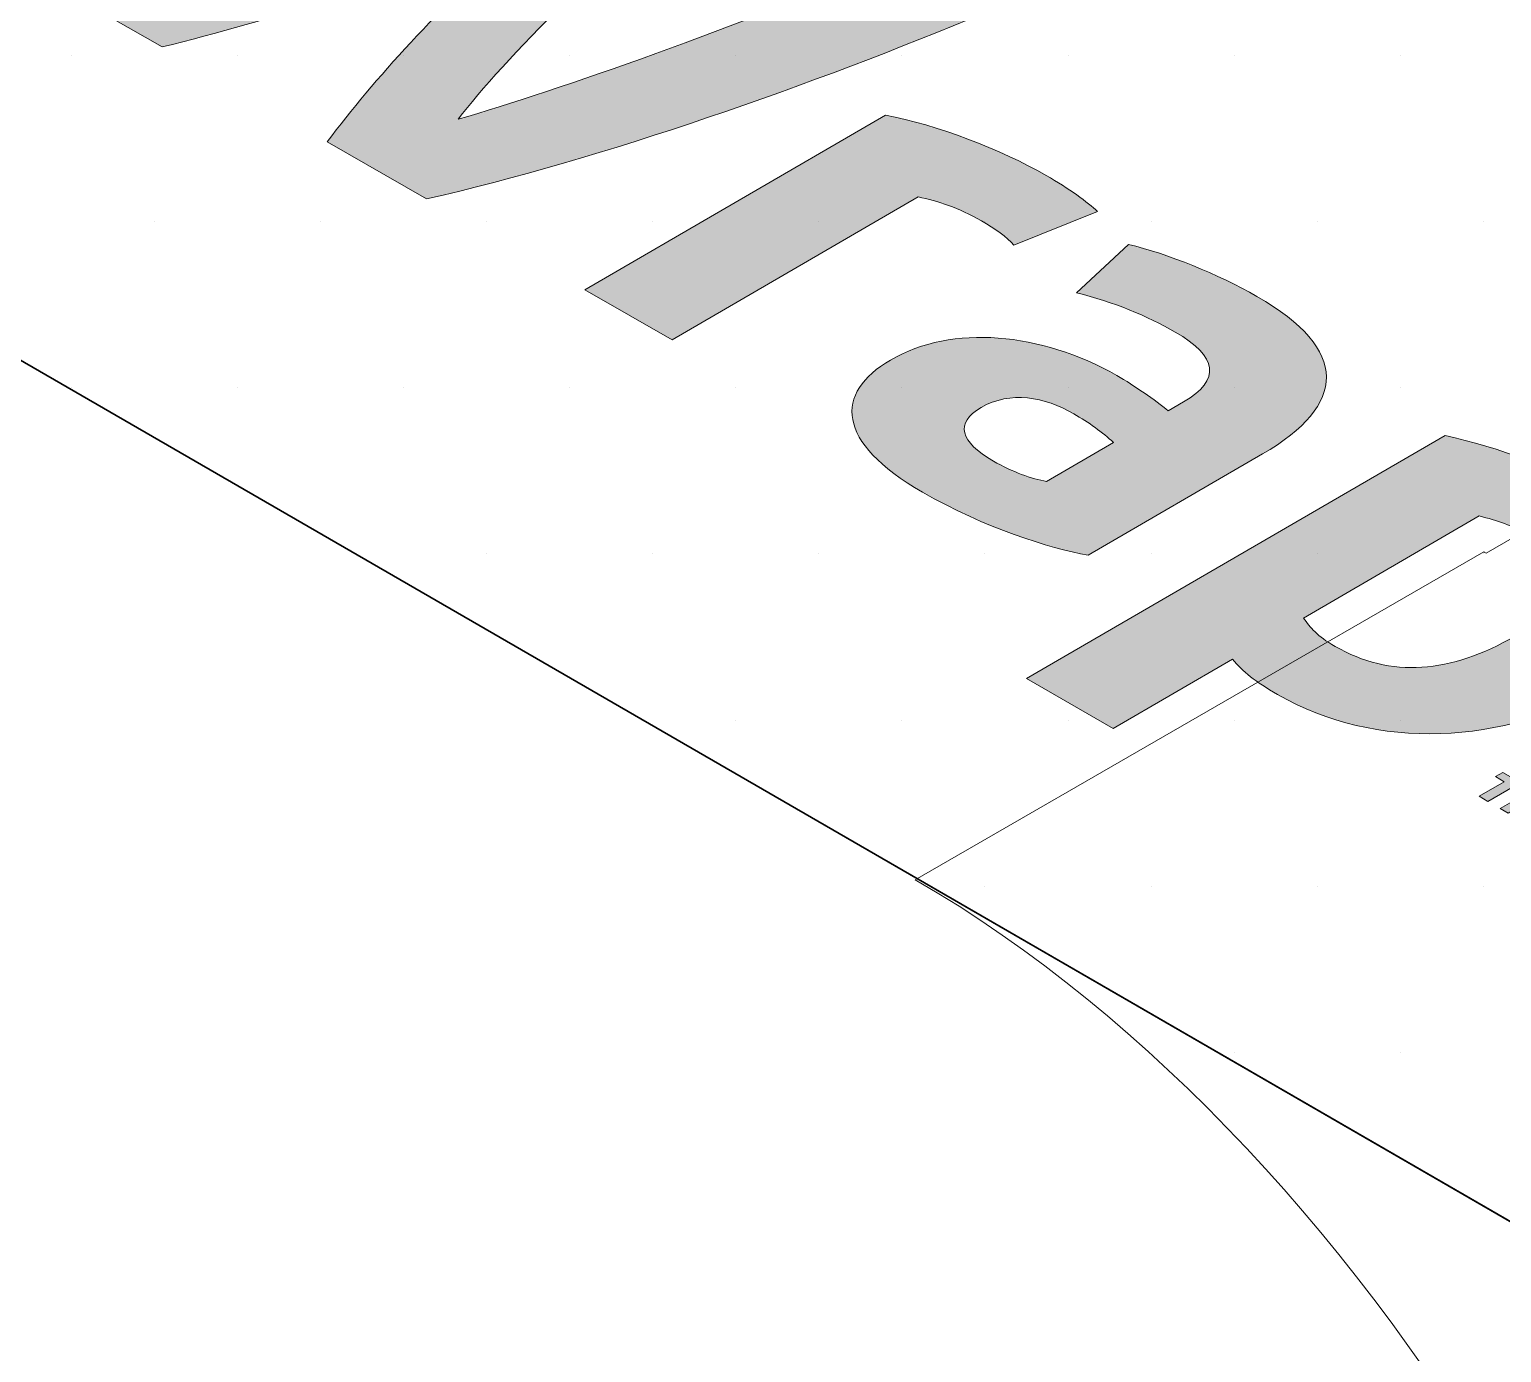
# Model space of a CAD drawing. Header units: inches. Extents: x -20.7 to 76.3, y -55.2 to 19.1.
# Drawn here: x -3.5528 to -3.3866, y 6.4107 to 6.5601 of the extents above; entities that cross this region are included whole.
import ezdxf

# ---------------------------------------------------------------- set-up
doc = ezdxf.new("R2010")
doc.units = ezdxf.units.IN
doc.header["$MEASUREMENT"] = 0
for name, color, linetype, lineweight in [('.ATI-HATCH', 7, 'Continuous', 0), ('G-ANNO-TTLB', 7, 'Continuous', 0), ('LOGOS', 7, 'Continuous', 0), ('TYVEK', 7, 'Continuous', 0)]:
    doc.layers.add(name, color=color, linetype=linetype, lineweight=lineweight)

# ---------------------------------------------------------------- blocks, each defined once
blk = doc.blocks.new('Block_481')
at = {"layer": 'LOGOS', "color": 250, "lineweight": 18, "true_color": 0x231f20}
blk.add_open_spline([(-3.371, 6.51093), (-3.371, 6.51093), (-3.38835, 6.50092), (-3.38835, 6.50092), (-3.38845, 6.50097), (-3.38854, 6.50104), (-3.38863, 6.5011), (-3.38863, 6.5011), (-3.45279, 6.46406), (-3.45279, 6.46406), (-3.39975, 6.43343), (-3.35675, 6.35896), (-3.35675, 6.29772), (-3.35675, 6.27188), (-3.36441, 6.25253), (-3.37724, 6.24108), (-3.37724, 6.24108), (-3.35902, 6.2516), (-3.35902, 6.2516), (-3.35923, 6.2514), (-3.35939, 6.25111), (-3.3596, 6.25092), (-3.3596, 6.25092), (-3.29545, 6.28796), (-3.29545, 6.28796), (-3.28262, 6.29941), (-3.27497, 6.31876), (-3.27497, 6.3446), (-3.27497, 6.40584), (-3.31796, 6.48031), (-3.371, 6.51093)], degree=3, knots=[0, 0, 0, 0, 1, 1, 1, 2, 2, 2, 3, 3, 3, 4, 4, 4, 5, 5, 5, 6, 6, 6, 7, 7, 7, 8, 8, 8, 9, 9, 9, 10, 10, 10, 10], dxfattribs=at)
blk = doc.blocks.new('Block_560')
at = {"layer": 'LOGOS', "true_color": 0x000000, "transparency": 33554687}
h = blk.add_hatch(color=18, dxfattribs=at)
h.dxf.hatch_style = 2
edge = h.paths.add_edge_path()
edge.add_spline(control_points=[(-3.45527, 6.56797), (-3.45527, 6.56797), (-3.44484, 6.56198), (-3.44484, 6.56198), (-3.46407, 6.55395), (-3.48827, 6.54535), (-3.50794, 6.54094), (-3.50794, 6.54094), (-3.51916, 6.54738), (-3.51916, 6.54738), (-3.51381, 6.55453), (-3.50654, 6.56238), (-3.49756, 6.57065), (-3.51189, 6.56546), (-3.52538, 6.56117), (-3.53781, 6.55808), (-3.53781, 6.55808), (-3.54903, 6.56452), (-3.54903, 6.56452), (-3.54114, 6.5757), (-3.52673, 6.58993), (-3.51287, 6.60103), (-3.51287, 6.60103), (-3.50251, 6.59508), (-3.50251, 6.59508), (-3.51524, 6.58513), (-3.52803, 6.57309), (-3.53339, 6.56659), (-3.52203, 6.56964), (-3.50094, 6.57635), (-3.48343, 6.58413), (-3.48343, 6.58413), (-3.47428, 6.57888), (-3.47428, 6.57888), (-3.48758, 6.56868), (-3.49923, 6.55655), (-3.50438, 6.54994), (-3.49323, 6.55311), (-3.47237, 6.56052), (-3.45527, 6.56797)], knot_values=[0, 0, 0, 0, 1, 1, 1, 2, 2, 2, 3, 3, 3, 4, 4, 4, 5, 5, 5, 6, 6, 6, 7, 7, 7, 8, 8, 8, 9, 9, 9, 10, 10, 10, 11, 11, 11, 12, 12, 12, 13, 13, 13, 13], degree=3, periodic=0)
h = blk.add_hatch(color=18, dxfattribs=at)
h.dxf.hatch_style = 2
edge = h.paths.add_edge_path()
edge.add_spline(control_points=[(-3.43802, 6.54358), (-3.43545, 6.5421), (-3.4333, 6.54054), (-3.43223, 6.53952), (-3.43223, 6.53952), (-3.44166, 6.53569), (-3.44166, 6.53569), (-3.44245, 6.53663), (-3.44381, 6.53758), (-3.44531, 6.53844), (-3.44795, 6.53996), (-3.45024, 6.5407), (-3.45245, 6.54115), (-3.45245, 6.54115), (-3.48022, 6.52502), (-3.48022, 6.52502), (-3.48022, 6.52502), (-3.49008, 6.53068), (-3.49008, 6.53068), (-3.49008, 6.53068), (-3.45614, 6.55039), (-3.45614, 6.55039), (-3.45037, 6.54928), (-3.44316, 6.54653), (-3.43802, 6.54358)], knot_values=[0, 0, 0, 0, 1, 1, 1, 2, 2, 2, 3, 3, 3, 4, 4, 4, 5, 5, 5, 6, 6, 6, 7, 7, 7, 8, 8, 8, 8], degree=3, periodic=0)
h = blk.add_hatch(color=18, dxfattribs=at)
h.dxf.hatch_style = 2
edge = h.paths.add_edge_path()
edge.add_spline(control_points=[(-3.43798, 6.50903), (-3.43798, 6.50903), (-3.4304, 6.51343), (-3.4304, 6.51343), (-3.43169, 6.51458), (-3.43319, 6.51569), (-3.43491, 6.51668), (-3.43819, 6.51856), (-3.44204, 6.5193), (-3.44537, 6.51737), (-3.44834, 6.51564), (-3.44776, 6.5135), (-3.44397, 6.51133), (-3.44183, 6.5101), (-3.43962, 6.50932), (-3.43798, 6.50903)], knot_values=[0, 0, 0, 0, 1, 1, 1, 2, 2, 2, 3, 3, 3, 4, 4, 4, 5, 5, 5, 5], degree=3, periodic=0)
edge = h.paths.add_edge_path()
edge.add_spline(control_points=[(-3.45199, 6.50783), (-3.46178, 6.51345), (-3.46196, 6.51904), (-3.45558, 6.52274), (-3.44857, 6.52681), (-3.43867, 6.52587), (-3.43003, 6.52099), (-3.42803, 6.51984), (-3.42574, 6.5182), (-3.42423, 6.51701), (-3.42423, 6.51701), (-3.42253, 6.518), (-3.42253, 6.518), (-3.41821, 6.52051), (-3.41866, 6.52314), (-3.42345, 6.52589), (-3.42659, 6.52769), (-3.43044, 6.52933), (-3.43458, 6.53031), (-3.43458, 6.53031), (-3.42871, 6.53578), (-3.42871, 6.53578), (-3.42436, 6.53476), (-3.41858, 6.53242), (-3.41423, 6.52992), (-3.40372, 6.52389), (-3.40403, 6.51769), (-3.4136, 6.51213), (-3.4136, 6.51213), (-3.43329, 6.5007), (-3.43329, 6.5007), (-3.43771, 6.50151), (-3.44484, 6.50373), (-3.45199, 6.50783)], knot_values=[0, 0, 0, 0, 1, 1, 1, 2, 2, 2, 3, 3, 3, 4, 4, 4, 5, 5, 5, 6, 6, 6, 7, 7, 7, 8, 8, 8, 9, 9, 9, 10, 10, 10, 11, 11, 11, 11], degree=3, periodic=0)
h = blk.add_hatch(color=18, dxfattribs=at)
h.dxf.hatch_style = 2
edge = h.paths.add_edge_path()
edge.add_spline(control_points=[(-3.4054, 6.49041), (-3.39911, 6.4868), (-3.39235, 6.48734), (-3.38506, 6.49158), (-3.37868, 6.49528), (-3.37714, 6.4993), (-3.38365, 6.50304), (-3.38543, 6.50406), (-3.38707, 6.5046), (-3.38914, 6.50513), (-3.38914, 6.50513), (-3.40898, 6.49361), (-3.40898, 6.49361), (-3.40819, 6.4925), (-3.40747, 6.4916), (-3.4054, 6.49041)], knot_values=[0, 0, 0, 0, 1, 1, 1, 2, 2, 2, 3, 3, 3, 4, 4, 4, 5, 5, 5, 5], degree=3, periodic=0)
edge = h.paths.add_edge_path()
edge.add_spline(control_points=[(-3.4119, 6.48498), (-3.4144, 6.48642), (-3.41584, 6.48757), (-3.41699, 6.48896), (-3.41699, 6.48896), (-3.43045, 6.48115), (-3.43045, 6.48115), (-3.43045, 6.48115), (-3.44024, 6.48677), (-3.44024, 6.48677), (-3.44024, 6.48677), (-3.39298, 6.5142), (-3.39298, 6.5142), (-3.38706, 6.51294), (-3.38014, 6.51035), (-3.37507, 6.50744), (-3.36335, 6.50071), (-3.36343, 6.49258), (-3.37477, 6.486), (-3.38639, 6.47925), (-3.40076, 6.47858), (-3.4119, 6.48498)], knot_values=[0, 0, 0, 0, 1, 1, 1, 2, 2, 2, 3, 3, 3, 4, 4, 4, 5, 5, 5, 6, 6, 6, 7, 7, 7, 7], degree=3, periodic=0)
h = blk.add_hatch(color=18, dxfattribs=at)
h.dxf.hatch_style = 2
edge = h.paths.add_edge_path()
edge.add_spline(control_points=[(-3.38207, 6.47364), (-3.38257, 6.47292), (-3.38285, 6.47236), (-3.38305, 6.47175), (-3.382, 6.47187), (-3.38107, 6.47207), (-3.37985, 6.47237), (-3.37985, 6.47237), (-3.37883, 6.47178), (-3.37883, 6.47178), (-3.37883, 6.47178), (-3.38249, 6.46965), (-3.38249, 6.46965), (-3.38249, 6.46965), (-3.38338, 6.47016), (-3.38338, 6.47016), (-3.38338, 6.47016), (-3.3817, 6.47114), (-3.3817, 6.47114), (-3.3817, 6.47114), (-3.38108, 6.47145), (-3.38108, 6.47145), (-3.38192, 6.4713), (-3.38284, 6.47116), (-3.3836, 6.47106), (-3.3836, 6.47106), (-3.38429, 6.47145), (-3.38429, 6.47145), (-3.38412, 6.47191), (-3.38387, 6.47245), (-3.38361, 6.47294), (-3.38361, 6.47294), (-3.38417, 6.47257), (-3.38417, 6.47257), (-3.38417, 6.47257), (-3.38586, 6.47159), (-3.38586, 6.47159), (-3.38586, 6.47159), (-3.38676, 6.4721), (-3.38676, 6.4721), (-3.38676, 6.4721), (-3.38309, 6.47423), (-3.38309, 6.47423), (-3.38309, 6.47423), (-3.38207, 6.47364), (-3.38207, 6.47364)], knot_values=[0, 0, 0, 0, 1, 1, 1, 2, 2, 2, 3, 3, 3, 4, 4, 4, 5, 5, 5, 6, 6, 6, 7, 7, 7, 8, 8, 8, 9, 9, 9, 10, 10, 10, 11, 11, 11, 12, 12, 12, 13, 13, 13, 14, 14, 14, 15, 15, 15, 15], degree=3, periodic=0)
edge = h.paths.add_edge_path()
edge.add_spline(control_points=[(-3.38631, 6.47513), (-3.38631, 6.47513), (-3.3873, 6.4757), (-3.3873, 6.4757), (-3.3873, 6.4757), (-3.38649, 6.47618), (-3.38649, 6.47618), (-3.38649, 6.47618), (-3.3835, 6.47446), (-3.3835, 6.47446), (-3.3835, 6.47446), (-3.38431, 6.47399), (-3.38431, 6.47399), (-3.38431, 6.47399), (-3.38531, 6.47456), (-3.38531, 6.47456), (-3.38531, 6.47456), (-3.38816, 6.47291), (-3.38816, 6.47291), (-3.38816, 6.47291), (-3.38916, 6.47348), (-3.38916, 6.47348), (-3.38916, 6.47348), (-3.38631, 6.47513), (-3.38631, 6.47513)], knot_values=[0, 0, 0, 0, 1, 1, 1, 2, 2, 2, 3, 3, 3, 4, 4, 4, 5, 5, 5, 6, 6, 6, 7, 7, 7, 8, 8, 8, 8], degree=3, periodic=0)
at = {"layer": 'LOGOS'}
for points, knots in [([(-3.45527, 6.56797), (-3.45527, 6.56797), (-3.44484, 6.56198), (-3.44484, 6.56198), (-3.46407, 6.55395), (-3.48827, 6.54535), (-3.50794, 6.54094), (-3.50794, 6.54094), (-3.51916, 6.54738), (-3.51916, 6.54738), (-3.51381, 6.55453), (-3.50654, 6.56238), (-3.49756, 6.57065), (-3.51189, 6.56546), (-3.52538, 6.56117), (-3.53781, 6.55808), (-3.53781, 6.55808), (-3.54903, 6.56452), (-3.54903, 6.56452), (-3.54114, 6.5757), (-3.52673, 6.58993), (-3.51287, 6.60103), (-3.51287, 6.60103), (-3.50251, 6.59508), (-3.50251, 6.59508), (-3.51524, 6.58513), (-3.52803, 6.57309), (-3.53339, 6.56659), (-3.52203, 6.56964), (-3.50094, 6.57635), (-3.48343, 6.58413), (-3.48343, 6.58413), (-3.47428, 6.57888), (-3.47428, 6.57888), (-3.48758, 6.56868), (-3.49923, 6.55655), (-3.50438, 6.54994), (-3.49323, 6.55311), (-3.47237, 6.56052), (-3.45527, 6.56797)], [0, 0, 0, 0, 1, 1, 1, 2, 2, 2, 3, 3, 3, 4, 4, 4, 5, 5, 5, 6, 6, 6, 7, 7, 7, 8, 8, 8, 9, 9, 9, 10, 10, 10, 11, 11, 11, 12, 12, 12, 13, 13, 13, 13]), ([(-3.43802, 6.54358), (-3.43545, 6.5421), (-3.4333, 6.54054), (-3.43223, 6.53952), (-3.43223, 6.53952), (-3.44166, 6.53569), (-3.44166, 6.53569), (-3.44245, 6.53663), (-3.44381, 6.53758), (-3.44531, 6.53844), (-3.44795, 6.53996), (-3.45024, 6.5407), (-3.45245, 6.54115), (-3.45245, 6.54115), (-3.48022, 6.52502), (-3.48022, 6.52502), (-3.48022, 6.52502), (-3.49008, 6.53068), (-3.49008, 6.53068), (-3.49008, 6.53068), (-3.45614, 6.55039), (-3.45614, 6.55039), (-3.45037, 6.54928), (-3.44316, 6.54653), (-3.43802, 6.54358)], [0, 0, 0, 0, 1, 1, 1, 2, 2, 2, 3, 3, 3, 4, 4, 4, 5, 5, 5, 6, 6, 6, 7, 7, 7, 8, 8, 8, 8]), ([(-3.45199, 6.50783), (-3.46178, 6.51345), (-3.46196, 6.51904), (-3.45558, 6.52274), (-3.44857, 6.52681), (-3.43867, 6.52587), (-3.43003, 6.52099), (-3.42803, 6.51984), (-3.42574, 6.5182), (-3.42423, 6.51701), (-3.42423, 6.51701), (-3.42253, 6.518), (-3.42253, 6.518), (-3.41821, 6.52051), (-3.41866, 6.52314), (-3.42345, 6.52589), (-3.42659, 6.52769), (-3.43044, 6.52933), (-3.43458, 6.53031), (-3.43458, 6.53031), (-3.42871, 6.53578), (-3.42871, 6.53578), (-3.42436, 6.53476), (-3.41858, 6.53242), (-3.41423, 6.52992), (-3.40372, 6.52389), (-3.40403, 6.51769), (-3.4136, 6.51213), (-3.4136, 6.51213), (-3.43329, 6.5007), (-3.43329, 6.5007), (-3.43771, 6.50151), (-3.44484, 6.50373), (-3.45199, 6.50783)], [0, 0, 0, 0, 1, 1, 1, 2, 2, 2, 3, 3, 3, 4, 4, 4, 5, 5, 5, 6, 6, 6, 7, 7, 7, 8, 8, 8, 9, 9, 9, 10, 10, 10, 11, 11, 11, 11]), ([(-3.43798, 6.50903), (-3.43798, 6.50903), (-3.4304, 6.51343), (-3.4304, 6.51343), (-3.43169, 6.51458), (-3.43319, 6.51569), (-3.43491, 6.51668), (-3.43819, 6.51856), (-3.44204, 6.5193), (-3.44537, 6.51737), (-3.44834, 6.51564), (-3.44776, 6.5135), (-3.44397, 6.51133), (-3.44183, 6.5101), (-3.43962, 6.50932), (-3.43798, 6.50903)], [0, 0, 0, 0, 1, 1, 1, 2, 2, 2, 3, 3, 3, 4, 4, 4, 5, 5, 5, 5]), ([(-3.4119, 6.48498), (-3.4144, 6.48642), (-3.41584, 6.48757), (-3.41699, 6.48896), (-3.41699, 6.48896), (-3.43045, 6.48115), (-3.43045, 6.48115), (-3.43045, 6.48115), (-3.44024, 6.48677), (-3.44024, 6.48677), (-3.44024, 6.48677), (-3.39298, 6.5142), (-3.39298, 6.5142), (-3.38706, 6.51294), (-3.38014, 6.51035), (-3.37507, 6.50744), (-3.36335, 6.50071), (-3.36343, 6.49258), (-3.37477, 6.486), (-3.38639, 6.47925), (-3.40076, 6.47858), (-3.4119, 6.48498)], [0, 0, 0, 0, 1, 1, 1, 2, 2, 2, 3, 3, 3, 4, 4, 4, 5, 5, 5, 6, 6, 6, 7, 7, 7, 7]), ([(-3.4054, 6.49041), (-3.39911, 6.4868), (-3.39235, 6.48734), (-3.38506, 6.49158), (-3.37868, 6.49528), (-3.37714, 6.4993), (-3.38365, 6.50304), (-3.38543, 6.50406), (-3.38707, 6.5046), (-3.38914, 6.50513), (-3.38914, 6.50513), (-3.40898, 6.49361), (-3.40898, 6.49361), (-3.40819, 6.4925), (-3.40747, 6.4916), (-3.4054, 6.49041)], [0, 0, 0, 0, 1, 1, 1, 2, 2, 2, 3, 3, 3, 4, 4, 4, 5, 5, 5, 5]), ([(-3.38631, 6.47513), (-3.38631, 6.47513), (-3.3873, 6.4757), (-3.3873, 6.4757), (-3.3873, 6.4757), (-3.38649, 6.47618), (-3.38649, 6.47618), (-3.38649, 6.47618), (-3.3835, 6.47446), (-3.3835, 6.47446), (-3.3835, 6.47446), (-3.38431, 6.47399), (-3.38431, 6.47399), (-3.38431, 6.47399), (-3.38531, 6.47456), (-3.38531, 6.47456), (-3.38531, 6.47456), (-3.38816, 6.47291), (-3.38816, 6.47291), (-3.38816, 6.47291), (-3.38916, 6.47348), (-3.38916, 6.47348), (-3.38916, 6.47348), (-3.38631, 6.47513), (-3.38631, 6.47513)], [0, 0, 0, 0, 1, 1, 1, 2, 2, 2, 3, 3, 3, 4, 4, 4, 5, 5, 5, 6, 6, 6, 7, 7, 7, 8, 8, 8, 8]), ([(-3.38207, 6.47364), (-3.38257, 6.47292), (-3.38285, 6.47236), (-3.38305, 6.47175), (-3.382, 6.47187), (-3.38107, 6.47207), (-3.37985, 6.47237), (-3.37985, 6.47237), (-3.37883, 6.47178), (-3.37883, 6.47178), (-3.37883, 6.47178), (-3.38249, 6.46965), (-3.38249, 6.46965), (-3.38249, 6.46965), (-3.38338, 6.47016), (-3.38338, 6.47016), (-3.38338, 6.47016), (-3.3817, 6.47114), (-3.3817, 6.47114), (-3.3817, 6.47114), (-3.38108, 6.47145), (-3.38108, 6.47145), (-3.38192, 6.4713), (-3.38284, 6.47116), (-3.3836, 6.47106), (-3.3836, 6.47106), (-3.38429, 6.47145), (-3.38429, 6.47145), (-3.38412, 6.47191), (-3.38387, 6.47245), (-3.38361, 6.47294), (-3.38361, 6.47294), (-3.38417, 6.47257), (-3.38417, 6.47257), (-3.38417, 6.47257), (-3.38586, 6.47159), (-3.38586, 6.47159), (-3.38586, 6.47159), (-3.38676, 6.4721), (-3.38676, 6.4721), (-3.38676, 6.4721), (-3.38309, 6.47423), (-3.38309, 6.47423), (-3.38309, 6.47423), (-3.38207, 6.47364), (-3.38207, 6.47364)], [0, 0, 0, 0, 1, 1, 1, 2, 2, 2, 3, 3, 3, 4, 4, 4, 5, 5, 5, 6, 6, 6, 7, 7, 7, 8, 8, 8, 9, 9, 9, 10, 10, 10, 11, 11, 11, 12, 12, 12, 13, 13, 13, 14, 14, 14, 15, 15, 15, 15])]:
    blk.add_open_spline(points, degree=3, knots=knots, dxfattribs=at)
blk = doc.blocks.new('Block_559')
at = {"layer": 'LOGOS'}
blk.add_blockref('Block_560', (0, 0), dxfattribs=at)
blk = doc.blocks.new('Block_673')
at = {"layer": '.ATI-HATCH'}
blk.add_lwpolyline([(-4.09919, 7.33076), (-4.52746, 7.086), (-3.38017, 6.4223), (-3.38017, 6.8157), (-3.2926, 6.86575)], close=True, dxfattribs=at)
at = {"layer": '.ATI-HATCH', "color": 8, "lineweight": 0, "true_color": 0x808080}
for points in [[(-3.54808, 6.5571), (-3.54808, 6.5571), (-3.54808, 6.5571), (-3.54808, 6.5571)], [(-3.52933, 6.5571), (-3.52933, 6.5571), (-3.52933, 6.5571), (-3.52933, 6.5571)], [(-3.51057, 6.5571), (-3.51057, 6.5571), (-3.51057, 6.5571), (-3.51057, 6.5571)], [(-3.49182, 6.5571), (-3.49182, 6.5571), (-3.49182, 6.5571), (-3.49182, 6.5571)], [(-3.47306, 6.5571), (-3.47306, 6.5571), (-3.47306, 6.5571), (-3.47306, 6.5571)], [(-3.4543, 6.5571), (-3.4543, 6.5571), (-3.4543, 6.5571), (-3.4543, 6.5571)], [(-3.43555, 6.5571), (-3.43555, 6.5571), (-3.43555, 6.5571), (-3.43555, 6.5571)], [(-3.41679, 6.5571), (-3.41679, 6.5571), (-3.41679, 6.5571), (-3.41679, 6.5571)], [(-3.39804, 6.5571), (-3.39804, 6.5571), (-3.39804, 6.5571), (-3.39804, 6.5571)], [(-3.53871, 6.53835), (-3.53871, 6.53835), (-3.53871, 6.53835), (-3.53871, 6.53835)], [(-3.51995, 6.53835), (-3.51995, 6.53835), (-3.51995, 6.53835), (-3.51995, 6.53835)], [(-3.50119, 6.53835), (-3.50119, 6.53835), (-3.50119, 6.53835), (-3.50119, 6.53835)], [(-3.48244, 6.53835), (-3.48244, 6.53835), (-3.48244, 6.53835), (-3.48244, 6.53835)], [(-3.46368, 6.53835), (-3.46368, 6.53835), (-3.46368, 6.53835), (-3.46368, 6.53835)], [(-3.44493, 6.53835), (-3.44493, 6.53835), (-3.44493, 6.53835), (-3.44493, 6.53835)], [(-3.42617, 6.53835), (-3.42617, 6.53835), (-3.42617, 6.53835), (-3.42617, 6.53835)], [(-3.40742, 6.53835), (-3.40742, 6.53835), (-3.40742, 6.53835), (-3.40742, 6.53835)], [(-3.38866, 6.53835), (-3.38866, 6.53835), (-3.38866, 6.53835), (-3.38866, 6.53835)], [(-3.54808, 6.51959), (-3.54808, 6.51959), (-3.54808, 6.51959), (-3.54808, 6.51959)], [(-3.52933, 6.51959), (-3.52933, 6.51959), (-3.52933, 6.51959), (-3.52933, 6.51959)], [(-3.51057, 6.51959), (-3.51057, 6.51959), (-3.51057, 6.51959), (-3.51057, 6.51959)], [(-3.49182, 6.51959), (-3.49182, 6.51959), (-3.49182, 6.51959), (-3.49182, 6.51959)], [(-3.47306, 6.51959), (-3.47306, 6.51959), (-3.47306, 6.51959), (-3.47306, 6.51959)], [(-3.4543, 6.51959), (-3.4543, 6.51959), (-3.4543, 6.51959), (-3.4543, 6.51959)], [(-3.43555, 6.51959), (-3.43555, 6.51959), (-3.43555, 6.51959), (-3.43555, 6.51959)], [(-3.41679, 6.51959), (-3.41679, 6.51959), (-3.41679, 6.51959), (-3.41679, 6.51959)], [(-3.39804, 6.51959), (-3.39804, 6.51959), (-3.39804, 6.51959), (-3.39804, 6.51959)], [(-3.50119, 6.50084), (-3.50119, 6.50084), (-3.50119, 6.50084), (-3.50119, 6.50084)], [(-3.48244, 6.50084), (-3.48244, 6.50084), (-3.48244, 6.50084), (-3.48244, 6.50084)], [(-3.46368, 6.50084), (-3.46368, 6.50084), (-3.46368, 6.50084), (-3.46368, 6.50084)], [(-3.44493, 6.50084), (-3.44493, 6.50084), (-3.44493, 6.50084), (-3.44493, 6.50084)], [(-3.42617, 6.50084), (-3.42617, 6.50084), (-3.42617, 6.50084), (-3.42617, 6.50084)], [(-3.40742, 6.50084), (-3.40742, 6.50084), (-3.40742, 6.50084), (-3.40742, 6.50084)], [(-3.38866, 6.50084), (-3.38866, 6.50084), (-3.38866, 6.50084), (-3.38866, 6.50084)], [(-3.47306, 6.48208), (-3.47306, 6.48208), (-3.47306, 6.48208), (-3.47306, 6.48208)], [(-3.4543, 6.48208), (-3.4543, 6.48208), (-3.4543, 6.48208), (-3.4543, 6.48208)], [(-3.43555, 6.48208), (-3.43555, 6.48208), (-3.43555, 6.48208), (-3.43555, 6.48208)], [(-3.41679, 6.48208), (-3.41679, 6.48208), (-3.41679, 6.48208), (-3.41679, 6.48208)], [(-3.39804, 6.48208), (-3.39804, 6.48208), (-3.39804, 6.48208), (-3.39804, 6.48208)], [(-3.44493, 6.46333), (-3.44493, 6.46333), (-3.44493, 6.46333), (-3.44493, 6.46333)], [(-3.42617, 6.46333), (-3.42617, 6.46333), (-3.42617, 6.46333), (-3.42617, 6.46333)], [(-3.40742, 6.46333), (-3.40742, 6.46333), (-3.40742, 6.46333), (-3.40742, 6.46333)], [(-3.38866, 6.46333), (-3.38866, 6.46333), (-3.38866, 6.46333), (-3.38866, 6.46333)], [(-3.41679, 6.44457), (-3.41679, 6.44457), (-3.41679, 6.44457), (-3.41679, 6.44457)], [(-3.39804, 6.44457), (-3.39804, 6.44457), (-3.39804, 6.44457), (-3.39804, 6.44457)]]:
    blk.add_open_spline(points, degree=3, dxfattribs=at)

msp = doc.modelspace()

# ---------------------------------------------------------------- hatches: boundary and pattern name
at = {"layer": 'G-ANNO-TTLB', "true_color": 0xff00ff, "transparency": 33554687}
h = msp.add_hatch(color=6, dxfattribs=at)
edge = h.paths.add_edge_path()
edge.add_spline(control_points=[(20.03424, -15.13455), (20.03424, -15.13455), (-20.6658, -15.13455), (-20.6658, -15.13455), (-20.6658, -15.13455), (-20.6658, 19.00075), (-20.6658, 19.00075), (-20.6658, 19.00075), (20.03424, 19.00075), (20.03424, 19.00075), (20.03424, 19.00075), (20.03424, -15.13455), (20.03424, -15.13455)], knot_values=[0, 0, 0, 0, 1, 1, 1, 2, 2, 2, 3, 3, 3, 4, 4, 4, 4], degree=3, periodic=0)
edge = h.paths.add_edge_path()
edge.add_spline(control_points=[(-20.54076, 18.87571), (-20.54076, 18.87571), (-20.54076, -15.00951), (-20.54076, -15.00951), (-20.54076, -15.00951), (19.9092, -15.00951), (19.9092, -15.00951), (19.9092, -15.00951), (19.9092, 18.87571), (19.9092, 18.87571), (19.9092, 18.87571), (-20.54076, 18.87571), (-20.54076, 18.87571)], knot_values=[0, 0, 0, 0, 1, 1, 1, 2, 2, 2, 3, 3, 3, 4, 4, 4, 4], degree=3, periodic=0)
edge.add_line((-20.54076, 18.87571), (-20.54076, 18.87571))

# ---------------------------------------------------------------- linework, layer by layer
at = {"layer": 'G-ANNO-TTLB'}
for points in [[(20.03424, -15.13455), (20.03424, -15.13455), (-20.6658, -15.13455), (-20.6658, -15.13455), (-20.6658, -15.13455), (-20.6658, 19.00075), (-20.6658, 19.00075), (-20.6658, 19.00075), (20.03424, 19.00075), (20.03424, 19.00075), (20.03424, 19.00075), (20.03424, -15.13455), (20.03424, -15.13455)], [(-20.54076, 18.87571), (-20.54076, 18.87571), (-20.54076, -15.00951), (-20.54076, -15.00951), (-20.54076, -15.00951), (19.9092, -15.00951), (19.9092, -15.00951), (19.9092, -15.00951), (19.9092, 18.87571), (19.9092, 18.87571), (19.9092, 18.87571), (-20.54076, 18.87571), (-20.54076, 18.87571)]]:
    msp.add_open_spline(points, degree=3, knots=[0, 0, 0, 0, 1, 1, 1, 2, 2, 2, 3, 3, 3, 4, 4, 4, 4], dxfattribs=at)
at = {"layer": 'LOGOS'}
msp.add_open_spline([(-4.52746, 7.47939), (-4.52746, 7.47939), (-4.09919, 7.72416), (-4.09919, 7.72416), (-4.09919, 7.72416), (-4.09919, 7.35218), (-4.09919, 7.35218), (-4.09919, 7.33893), (-4.09211, 7.32669), (-4.08063, 7.32007), (-4.08063, 7.32007), (-3.24321, 6.83957), (-3.24321, 6.83957), (-3.24321, 6.83957), (-3.22806, 6.50927), (-3.22806, 6.50927), (-3.22806, 6.50927), (-3.38017, 6.4223), (-3.38017, 6.4223), (-3.38017, 6.4223), (-4.50922, 7.07524), (-4.50922, 7.07524), (-4.52052, 7.08191), (-4.52746, 7.09405), (-4.52746, 7.10717), (-4.52746, 7.10717), (-4.52746, 7.47939), (-4.52746, 7.47939)], degree=3, knots=[0, 0, 0, 0, 1, 1, 1, 2, 2, 2, 3, 3, 3, 4, 4, 4, 5, 5, 5, 6, 6, 6, 7, 7, 7, 8, 8, 8, 9, 9, 9, 9], dxfattribs=at)
at = {"layer": 'LOGOS', "color": 250, "lineweight": 35, "true_color": 0x231f20}
msp.add_open_spline([(-4.52746, 7.47939), (-4.52746, 7.47939), (-4.09919, 7.72416), (-4.09919, 7.72416), (-4.09919, 7.72416), (-4.09919, 7.35218), (-4.09919, 7.35218), (-4.09919, 7.33893), (-4.09211, 7.32669), (-4.08063, 7.32007), (-4.08063, 7.32007), (-3.24321, 6.83957), (-3.24321, 6.83957), (-3.24321, 6.83957), (-3.22806, 6.50927), (-3.22806, 6.50927), (-3.22806, 6.50927), (-3.38017, 6.4223), (-3.38017, 6.4223), (-3.38017, 6.4223), (-4.50922, 7.07524), (-4.50922, 7.07524), (-4.52052, 7.08191), (-4.52746, 7.09405), (-4.52746, 7.10717), (-4.52746, 7.10717), (-4.52746, 7.47939), (-4.52746, 7.47939)], degree=3, knots=[0, 0, 0, 0, 1, 1, 1, 2, 2, 2, 3, 3, 3, 4, 4, 4, 5, 5, 5, 6, 6, 6, 7, 7, 7, 8, 8, 8, 9, 9, 9, 9], dxfattribs=at)
at = {"layer": 'TYVEK', "color": 4, "lineweight": 25, "true_color": 0x00ffff}
msp.add_line((-4.52746, 7.086), (-3.38017, 6.4223), dxfattribs=at)
msp.add_lwpolyline([(-4.09919, 7.33076), (-4.52746, 7.086), (-3.38017, 6.4223), (-3.38017, 6.8157), (-3.2926, 6.86575), (-4.09919, 7.33076)], close=True, dxfattribs=at)

# ---------------------------------------------------------------- block references
at = {"layer": '.ATI-HATCH'}
msp.add_blockref('Block_673', (0, 0), dxfattribs=at)
at = {"layer": 'LOGOS'}
for name in ['Block_559', 'Block_481']:
    msp.add_blockref(name, (0, 0), dxfattribs=at)

doc.saveas('drawing.dxf')
